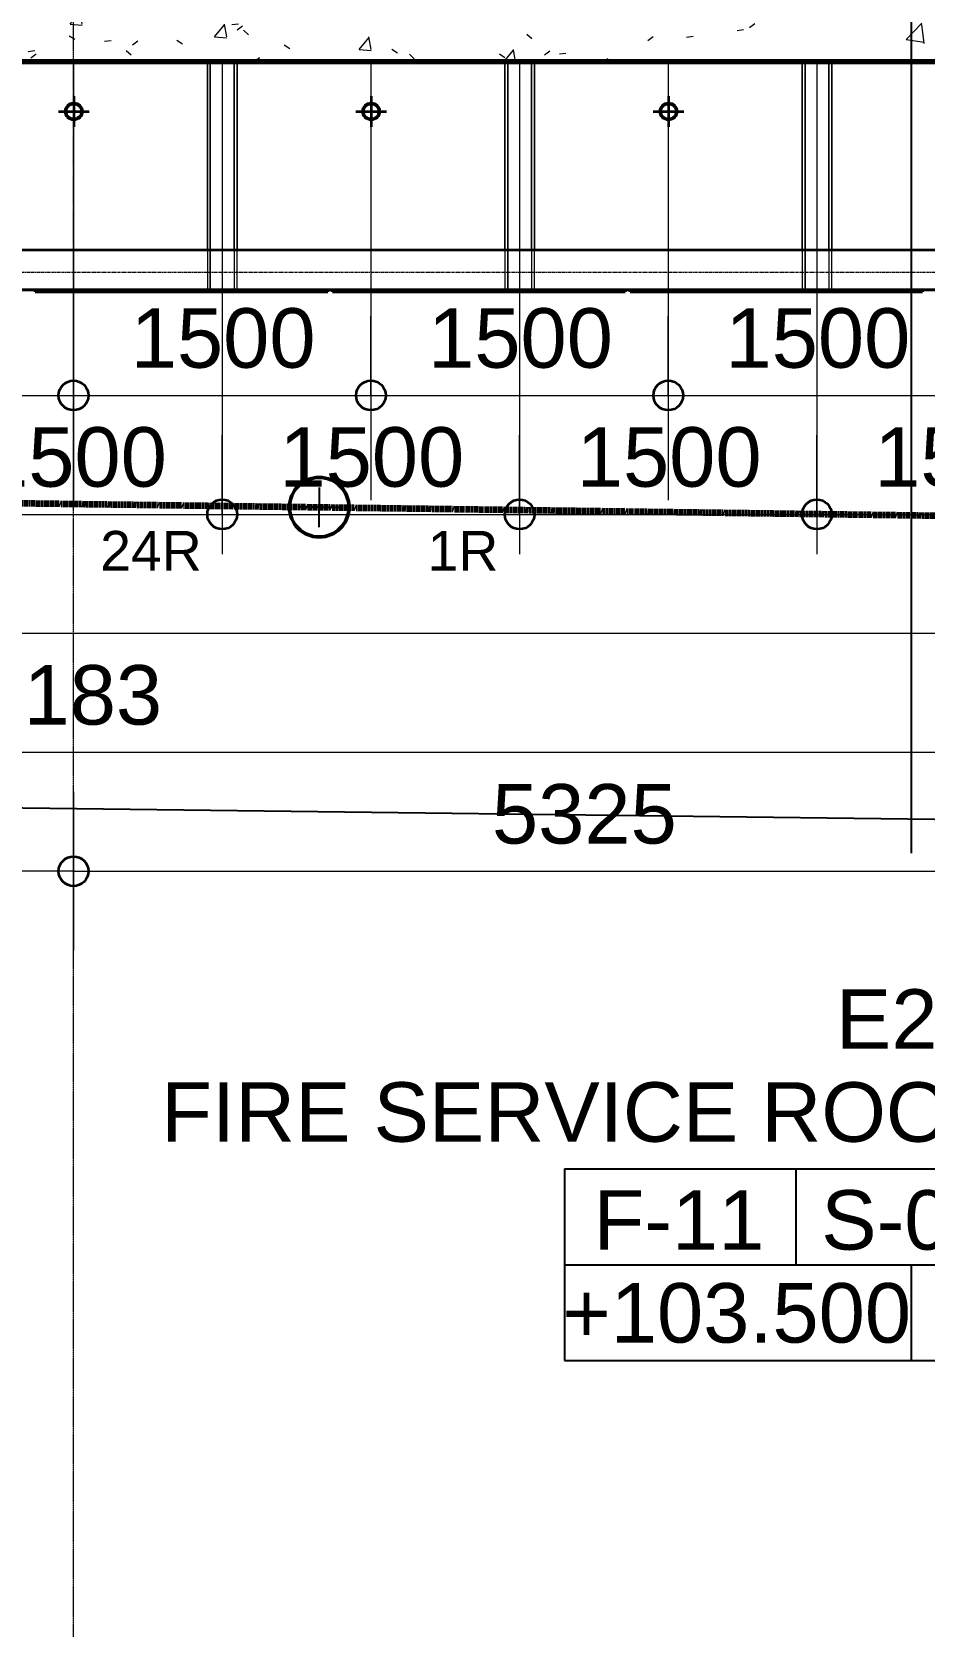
# Model space of a CAD drawing. Header units: millimetres. Extents: x -712454 to -640739, y -26917 to 7174.
# Drawn here: x -687891 to -683388, y -26917 to -18823 of the extents above; entities that cross this region are included whole.
import ezdxf

# ---------------------------------------------------------------- set-up
doc = ezdxf.new("R2010")
doc.units = ezdxf.units.MM
for name, pattern in [('DPA_Grid _ Level 100', [10, 5.5, -1.6, 1.3, -1.6]), ('DPA_Hidden 100', [7.2, 4.7, -2.5]), ('DPA_Hidden 50', [3, 2, -1]), ('DPA_ROW', [32.5, 15, -2.5, 5, -2.5, 5, -2.5])]:
    doc.linetypes.add(name, pattern=pattern)
for name, color, linetype, lineweight in [('A-ANNO-DIMS', 1, 'Continuous', 9), ('A-ANNO-DIMS-100', 1, 'Continuous', 9), ('A-ANNO-NOTE', 3, 'Continuous', 25), ('A-DETL', 1, 'Continuous', 70), ('A-DETL-GENF', 2, 'Continuous', 25), ('A-FLOR-E', 2, 'Continuous', 35), ('A-GLAZ-CURT', 2, 'Continuous', 9), ('A-MASS', 2, 'Continuous', 35), ('A-ROOM-IDEN', 3, 'Continuous', 25), ('A-ROOM-LINE', 3, 'Continuous', 25), ('A-WALL', 5, 'Continuous', 35), ('A-WALL-PATT', 1, 'Continuous', 35), ('C-PROP-LINE', 10, 'DPA_ROW', 100), ('E-LITE-EQPM', 2, 'Continuous', 35), ('G-ANNO-TEXT', 3, 'Continuous', 9), ('S-GRID', 251, 'Continuous', 9), ('WALL-E', 2, 'Continuous', 35)]:
    doc.layers.add(name, color=color, linetype=linetype, lineweight=lineweight)
doc.styles.add('Arial_2', font='arial.ttf', dxfattribs={"height": 300})
doc.styles.add('Arial_3', font='arial.ttf', dxfattribs={"height": 200})
doc.dimstyles.new('DPA-DIM-3_0_C-C', dxfattribs={"dimscale": 304.8, "dimtxt": 306.07782, "dimasz": 0.492126, "dimexe": 0.656168, "dimexo": 0.0625, "dimgap": 0.164042, "dimtad": 1, "dimdec": 0, "dimzin": 0, "dimdsep": 46, "dimtxsty": 'Arial_2', "dimblk1": 'DOTBLANK', "dimblk2": 'DOTBLANK', "dimsah": 1, "dimcen": 0.09, "dimdle": 0.656168, "dimadec": 8, "dimazin": 0, "dimtfac": 1, "dimtdec": 4, "dimtix": 1, "dimtmove": 0, "dimatfit": 3, "dimfxl": 1.312336, "dimfxlon": 1, "dimtvp": 1, "dimtolj": 1, "dimtzin": 0, "dimarcsym": 2})
doc.dimstyles.new('DPA-DIM-3_0_C-T', dxfattribs={"dimscale": 304.8, "dimtxt": 306.07782, "dimasz": 0.492126, "dimexe": 0.656168, "dimexo": 0.0625, "dimgap": 0.164042, "dimtad": 0, "dimjust": 2, "dimdec": 0, "dimzin": 0, "dimdsep": 46, "dimtxsty": 'Arial_2', "dimblk1": 'DOTBLANK', "dimblk2": 'OBLIQUE', "dimsah": 1, "dimcen": 0.09, "dimdle": 0.656168, "dimadec": 8, "dimazin": 0, "dimtfac": 1, "dimtdec": 4, "dimtix": 1, "dimtmove": 2, "dimatfit": 3, "dimfxl": 1.312336, "dimfxlon": 1, "dimtvp": 1, "dimtolj": 1, "dimtzin": 0, "dimarcsym": 2})
doc.dimstyles.new('DPA-DIM-3_0_T-T', dxfattribs={"dimscale": 304.8, "dimtxt": 306.07782, "dimasz": 0.656168, "dimexe": 0.656168, "dimexo": 0.0625, "dimgap": 0.164042, "dimtad": 1, "dimdec": 0, "dimzin": 0, "dimdsep": 46, "dimtxsty": 'Arial_2', "dimblk1": 'OBLIQUE', "dimblk2": 'OBLIQUE', "dimsah": 1, "dimcen": 0.09, "dimdle": 0.656168, "dimadec": 8, "dimazin": 0, "dimtfac": 1, "dimtdec": 4, "dimtix": 1, "dimtmove": 0, "dimatfit": 3, "dimfxl": 1.312336, "dimfxlon": 1, "dimtvp": 1, "dimtolj": 1, "dimtzin": 0, "dimarcsym": 2})

# ---------------------------------------------------------------- blocks, each defined once
blk = doc.blocks.new('System Panel - DPA-AR_Metal Ceiling Rectangular Panel-16084102-4213-01 ENLARGED ENTRANCE 3 GROUND LEVEL - REFLECTED CEILING PLAN')
at = {"layer": 'A-GLAZ-CURT'}
for p, q in [((-682557.4, -17832.9), (-682982.4, -17832.9)), ((-682982.4, -17832.9), (-682982.4, -18773)), ((-682982.4, -18773), (-682982.4, -17832.9)), ((-682982.4, -17832.9), (-682557.4, -17832.9)), ((-682982.4, -18973), (-683857.4, -18973)), ((-683857.4, -18973), (-683857.4, -19923)), ((-683857.4, -20123), (-683857.4, -18973)), ((-683857.4, -18973), (-682982.4, -18973)), ((-682507.4, -19923), (-682507.4, -18973)), ((-682507.4, -18973), (-682507.4, -20123)), ((-683857.4, -20123), (-682507.4, -20123)), ((-682507.4, -20123), (-683857.4, -20123))]:
    blk.add_line(p, q, dxfattribs=at)
blk = doc.blocks.new('DPA_CP_Metal Ceiling Panel - Vertical Panel Entrance-16084011-4213-01 ENLARGED ENTRANCE 3 GROUND LEVEL - REFLECTED CEILING PLAN')
at = {"layer": 'A-GLAZ-CURT'}
for p, q in [((-683992.4, -18973), (-683872.4, -18973)), ((-683992.4, -18973), (-683992.4, -20123)), ((-683992.4, -18973), (-683992.4, -19923)), ((-683872.4, -18973), (-683992.4, -18973)), ((-683992.4, -18973), (-683872.4, -18973)), ((-683992.4, -20123), (-683992.4, -18973)), ((-683872.4, -18973), (-683872.4, -20123)), ((-683872.4, -19923), (-683872.4, -18973)), ((-683872.4, -18973), (-683872.4, -20123)), ((-683992.4, -20123), (-683872.4, -20123)), ((-683992.4, -20123), (-683872.4, -20123)), ((-683872.4, -20123), (-683992.4, -20123))]:
    blk.add_line(p, q, dxfattribs=at)
blk = doc.blocks.new('D1 - D1-12676964-4213-01 ENLARGED ENTRANCE 3 GROUND LEVEL - REFLECTED CEILING PLAN')
at = {"layer": 'A-DETL-GENF'}
for radius in [45, 40]:
    blk.add_circle((0, 0), radius, dxfattribs=at)
at = {"layer": 'E-LITE-EQPM'}
for p, q in [((-77.5, 0), (77.5, 0)), ((0, 77.5), (0, -77.5))]:
    blk.add_line(p, q, dxfattribs=at)
blk.add_circle((0, 0), 38, dxfattribs=at)
blk = doc.blocks.new('System Panel - DPA-AR_Metal Ceiling Rectangular Panel-16084010-4213-01 ENLARGED ENTRANCE 3 GROUND LEVEL - REFLECTED CEILING PLAN')
at = {"layer": 'A-GLAZ-CURT'}
for p, q in [((-691507.4, -18973), (-692857.4, -18973)), ((-692857.4, -18973), (-692857.4, -19923)), ((-692857.4, -20123), (-692857.4, -18973)), ((-692857.4, -18973), (-691507.4, -18973)), ((-691507.4, -19923), (-691507.4, -18973)), ((-691507.4, -18973), (-691507.4, -20123)), ((-692857.4, -20123), (-691507.4, -20123)), ((-691507.4, -20123), (-692857.4, -20123))]:
    blk.add_line(p, q, dxfattribs=at)
blk = doc.blocks.new('Family - ___-5116072-4213-01 ENLARGED ENTRANCE 3 GROUND LEVEL - REFLECTED CEILING PLAN')
at = {"layer": 'C-PROP-LINE'}
for p, q in [((-700930.8, -21023.2), (-686443.5, -21219.1)), ((-686443.5, -21219.1), (-674523.8, -21380.7))]:
    blk.add_line(p, q, dxfattribs=at)
blk = doc.blocks.new('DPA_GM_ROW_Node - Small-3986038-4213-01 ENLARGED ENTRANCE 3 GROUND LEVEL - REFLECTED CEILING PLAN')
at = {"layer": 'A-ANNO-NOTE'}
for p, q in [((0, 1), (0, 0)), ((0, 0), (-1, 0)), ((0, 0), (1, 0)), ((0, -1), (0, 0))]:
    blk.add_line(p, q, dxfattribs=at)
at = {"layer": 'A-ANNO-NOTE', "lineweight": 50}
blk.add_circle((0, 0), 1.5, dxfattribs=at)
blk = doc.blocks.new('DIMBLOCK21-4213-01 ENLARGED ENTRANCE 3 GROUND LEVEL - REFLECTED CEILING PLAN')
at = {"layer": 'A-ANNO-DIMS-100'}
for p, q in [((-693415.4, -22055.3), (-693415.4, -22655.3)), ((-693415.4, -22455.3), (-693415.4, -22055.3)), ((-682232.4, -22055.3), (-682232.4, -22655.3)), ((-682232.4, -22455.3), (-682232.4, -22055.3)), ((-693415.4, -22455.3), (-682232.4, -22455.3))]:
    blk.add_line(p, q, dxfattribs=at)
at = {"layer": 'A-ANNO-DIMS-100', "lineweight": 35}
for p, q in [((-693415.4, -22455.3), (-693315.4, -22355.3)), ((-682232.4, -22455.3), (-682132.4, -22355.3)), ((-693415.4, -22455.3), (-693515.4, -22555.3)), ((-682232.4, -22455.3), (-682332.4, -22555.3))]:
    blk.add_line(p, q, dxfattribs=at)
at = {"layer": 'A-ANNO-DIMS-100', "color": 0, "insert": (-688400.7, -22015.8), "char_height": 300, "width": 1384.414, "attachment_point": 1, "line_spacing_factor": 0.941778, "style": 'Arial_2'}
blk.add_mtext('11183', dxfattribs=at)
blk = doc.blocks.new('_Oblique')
at = {"color": 0, "linetype": 'ByBlock', "lineweight": -2}
blk.add_line((-0.5, -0.5), (0.5, 0.5), dxfattribs=at)
blk = doc.blocks.new('DIMBLOCK27-4213-01 ENLARGED ENTRANCE 3 GROUND LEVEL - REFLECTED CEILING PLAN')
at = {"layer": 'A-ANNO-DIMS-100'}
for p, q in [((-687682.4, -22655.3), (-687682.4, -23255.3)), ((-687682.4, -23055.3), (-687682.4, -22655.3)), ((-687682.4, -23055.3), (-687682.4, -22655.3)), ((-687682.4, -23055.3), (-687882.4, -23055.3)), ((-687682.4, -23055.3), (-687682.4, -23255.3))]:
    blk.add_line(p, q, dxfattribs=at)
at = {"layer": 'A-ANNO-DIMS-100', "lineweight": 35}
blk.add_circle((-687682.4, -23055.3), 75, dxfattribs=at)
blk = doc.blocks.new('_DotBlank')
at = {"color": 0, "linetype": 'ByBlock', "lineweight": -2}
blk.add_line((-0.5, 0), (-1, 0), dxfattribs=at)
blk.add_circle((0, 0), 0.5, dxfattribs=at)
blk = doc.blocks.new('_None')
blk = doc.blocks.new('DIMBLOCK28-4213-01 ENLARGED ENTRANCE 3 GROUND LEVEL - REFLECTED CEILING PLAN')
at = {"layer": 'A-ANNO-DIMS-100'}
for p, q in [((-687682.4, -22655.3), (-687682.4, -23255.3)), ((-687682.4, -23055.3), (-687682.4, -22655.3)), ((-682357.4, -22655.3), (-682357.4, -23255.3)), ((-682357.4, -23055.3), (-682357.4, -22655.3)), ((-687682.4, -23055.3), (-682157.4, -23055.3))]:
    blk.add_line(p, q, dxfattribs=at)
at = {"layer": 'A-ANNO-DIMS-100', "lineweight": 35}
for q in [(-682257.4, -22955.3), (-682457.4, -23155.3)]:
    blk.add_line((-682357.4, -23055.3), q, dxfattribs=at)
at = {"layer": 'A-ANNO-DIMS-100', "color": 0, "insert": (-685571.9, -22615.8), "char_height": 300, "width": 1107.531, "attachment_point": 1, "line_spacing_factor": 0.941778, "style": 'Arial_2'}
blk.add_mtext('5325', dxfattribs=at)
blk = doc.blocks.new('DPA_Room Tag Box - Standard-4486259-4213-01 ENLARGED ENTRANCE 3 GROUND LEVEL - REFLECTED CEILING PLAN')
at = {"layer": 'A-ROOM-LINE'}
for p, q in [((-17.5, -2.936), (-17.5, -12.604)), ((-17.5, -2.936), (17.5, -2.936)), ((-5.833, -2.936), (-5.833, -7.77)), ((5.833, -2.936), (5.833, -7.77)), ((17.5, -2.936), (17.5, -12.604)), ((-17.5, -7.77), (17.5, -7.77)), ((0, -7.77), (0, -12.604)), ((-17.5, -12.604), (17.5, -12.604))]:
    blk.add_line(p, q, dxfattribs=at)
blk = doc.blocks.new('DIMBLOCK61-4213-01 ENLARGED ENTRANCE 3 GROUND LEVEL - REFLECTED CEILING PLAN')
at = {"layer": 'A-ANNO-DIMS-100'}
for p, q in [((-689182.4, -20255.3), (-689182.4, -20855.3)), ((-689182.4, -20655.3), (-689182.4, -20255.3)), ((-687682.4, -20255.3), (-687682.4, -20855.3)), ((-687682.4, -20655.3), (-687682.4, -20255.3)), ((-689182.4, -20655.3), (-687682.4, -20655.3))]:
    blk.add_line(p, q, dxfattribs=at)
at = {"layer": 'A-ANNO-DIMS-100', "lineweight": 35}
for centre in [(-689182.4, -20655.3), (-687682.4, -20655.3)]:
    blk.add_circle(centre, 75, dxfattribs=at)
at = {"layer": 'A-ANNO-DIMS-100', "color": 0, "insert": (-688893.8, -20215.8), "char_height": 300, "width": 1107.531, "attachment_point": 1, "line_spacing_factor": 0.941778, "style": 'Arial_2'}
blk.add_mtext('1500', dxfattribs=at)
blk = doc.blocks.new('DIMBLOCK62-4213-01 ENLARGED ENTRANCE 3 GROUND LEVEL - REFLECTED CEILING PLAN')
at = {"layer": 'A-ANNO-DIMS-100'}
for p, q in [((-687682.4, -20255.3), (-687682.4, -20855.3)), ((-687682.4, -20655.3), (-687682.4, -20255.3)), ((-686182.4, -20255.3), (-686182.4, -20855.3)), ((-686182.4, -20655.3), (-686182.4, -20255.3)), ((-687682.4, -20655.3), (-686182.4, -20655.3))]:
    blk.add_line(p, q, dxfattribs=at)
at = {"layer": 'A-ANNO-DIMS-100', "lineweight": 35}
for centre in [(-687682.4, -20655.3), (-686182.4, -20655.3)]:
    blk.add_circle(centre, 75, dxfattribs=at)
at = {"layer": 'A-ANNO-DIMS-100', "color": 0, "insert": (-687393.8, -20215.8), "char_height": 300, "width": 1107.531, "attachment_point": 1, "line_spacing_factor": 0.941778, "style": 'Arial_2'}
blk.add_mtext('1500', dxfattribs=at)
blk = doc.blocks.new('DIMBLOCK63-4213-01 ENLARGED ENTRANCE 3 GROUND LEVEL - REFLECTED CEILING PLAN')
at = {"layer": 'A-ANNO-DIMS-100'}
for p, q in [((-686182.4, -20255.3), (-686182.4, -20855.3)), ((-686182.4, -20655.3), (-686182.4, -20255.3)), ((-684682.4, -20255.3), (-684682.4, -20855.3)), ((-684682.4, -20655.3), (-684682.4, -20255.3)), ((-686182.4, -20655.3), (-684682.4, -20655.3))]:
    blk.add_line(p, q, dxfattribs=at)
at = {"layer": 'A-ANNO-DIMS-100', "lineweight": 35}
for centre in [(-686182.4, -20655.3), (-684682.4, -20655.3)]:
    blk.add_circle(centre, 75, dxfattribs=at)
at = {"layer": 'A-ANNO-DIMS-100', "color": 0, "insert": (-685893.8, -20215.8), "char_height": 300, "width": 1107.531, "attachment_point": 1, "line_spacing_factor": 0.941778, "style": 'Arial_2'}
blk.add_mtext('1500', dxfattribs=at)
blk = doc.blocks.new('DIMBLOCK64-4213-01 ENLARGED ENTRANCE 3 GROUND LEVEL - REFLECTED CEILING PLAN')
at = {"layer": 'A-ANNO-DIMS-100'}
for p, q in [((-684682.4, -20255.3), (-684682.4, -20855.3)), ((-684682.4, -20655.3), (-684682.4, -20255.3)), ((-683182.4, -20255.3), (-683182.4, -20855.3)), ((-683182.4, -20655.3), (-683182.4, -20255.3)), ((-684682.4, -20655.3), (-683182.4, -20655.3))]:
    blk.add_line(p, q, dxfattribs=at)
at = {"layer": 'A-ANNO-DIMS-100', "lineweight": 35}
for centre in [(-684682.4, -20655.3), (-683182.4, -20655.3)]:
    blk.add_circle(centre, 75, dxfattribs=at)
at = {"layer": 'A-ANNO-DIMS-100', "color": 0, "insert": (-684393.8, -20215.8), "char_height": 300, "width": 1107.531, "attachment_point": 1, "line_spacing_factor": 0.941778, "style": 'Arial_2'}
blk.add_mtext('1500', dxfattribs=at)
blk = doc.blocks.new('DIMBLOCK91-4213-01 ENLARGED ENTRANCE 3 GROUND LEVEL - REFLECTED CEILING PLAN')
at = {"layer": 'A-ANNO-DIMS-100'}
for p, q in [((-687682.4, -23455.3), (-687682.4, -22855.3)), ((-687682.4, -23055.3), (-687682.4, -22855.3)), ((-687682.4, -23055.3), (-687482.4, -23055.3)), ((-687682.4, -23055.3), (-687682.4, -23455.3)), ((-687682.4, -23055.3), (-687682.4, -23455.3))]:
    blk.add_line(p, q, dxfattribs=at)
at = {"layer": 'A-ANNO-DIMS-100', "lineweight": 35}
blk.add_circle((-687682.4, -23055.3), 75, dxfattribs=at)
blk = doc.blocks.new('DIMBLOCK92-4213-01 ENLARGED ENTRANCE 3 GROUND LEVEL - REFLECTED CEILING PLAN')
at = {"layer": 'A-ANNO-DIMS-100'}
for p, q in [((-696495.7, -22655.3), (-696495.7, -23255.3)), ((-696495.7, -23055.3), (-696495.7, -22655.3)), ((-687682.4, -23455.3), (-687682.4, -22855.3)), ((-687682.4, -23055.3), (-696695.7, -23055.3)), ((-687682.4, -23055.3), (-687682.4, -23455.3))]:
    blk.add_line(p, q, dxfattribs=at)
at = {"layer": 'A-ANNO-DIMS-100', "lineweight": 35}
for q in [(-696395.7, -22955.3), (-696595.7, -23155.3)]:
    blk.add_line((-696495.7, -23055.3), q, dxfattribs=at)
at = {"layer": 'A-ANNO-DIMS-100', "color": 0, "insert": (-692746.8, -22615.8), "char_height": 300, "width": 1107.531, "attachment_point": 1, "line_spacing_factor": 0.941778, "style": 'Arial_2'}
blk.add_mtext('8813', dxfattribs=at)
blk = doc.blocks.new('DIMBLOCK147-4213-01 ENLARGED ENTRANCE 3 GROUND LEVEL - REFLECTED CEILING PLAN')
at = {"layer": 'A-ANNO-DIMS-100'}
for p, q in [((-693415.4, -21455.3), (-693415.4, -22055.3)), ((-693415.4, -21855.3), (-693415.4, -21455.3)), ((-659862.4, -21455.3), (-659862.4, -22055.3)), ((-659862.4, -21855.3), (-659862.4, -21455.3)), ((-693615.4, -21855.3), (-659662.4, -21855.3))]:
    blk.add_line(p, q, dxfattribs=at)
at = {"layer": 'A-ANNO-DIMS-100', "lineweight": 35}
for p, q in [((-693415.4, -21855.3), (-693315.4, -21755.3)), ((-659862.4, -21855.3), (-659762.4, -21755.3)), ((-693415.4, -21855.3), (-693515.4, -21955.3)), ((-659862.4, -21855.3), (-659962.4, -21955.3))]:
    blk.add_line(p, q, dxfattribs=at)
at = {"layer": 'A-ANNO-DIMS-100', "color": 0, "insert": (-677215.7, -21415.8), "char_height": 300, "width": 1384.414, "attachment_point": 1, "line_spacing_factor": 0.941778, "style": 'Arial_2'}
blk.add_mtext('33553', dxfattribs=at)
blk = doc.blocks.new('DIMBLOCK171-4213-01 ENLARGED ENTRANCE 3 GROUND LEVEL - REFLECTED CEILING PLAN')
at = {"layer": 'A-ANNO-DIMS-100'}
for p, q in [((-688432.4, -20855.3), (-688432.4, -21455.3)), ((-688432.4, -21255.3), (-688432.4, -20855.3)), ((-686932.4, -20855.3), (-686932.4, -21455.3)), ((-686932.4, -21255.3), (-686932.4, -20855.3)), ((-688432.4, -21255.3), (-686932.4, -21255.3))]:
    blk.add_line(p, q, dxfattribs=at)
at = {"layer": 'A-ANNO-DIMS-100', "lineweight": 35}
for centre in [(-688432.4, -21255.3), (-686932.4, -21255.3)]:
    blk.add_circle(centre, 75, dxfattribs=at)
at = {"layer": 'A-ANNO-DIMS-100', "color": 0, "insert": (-688143.8, -20815.8), "char_height": 300, "width": 1107.531, "attachment_point": 1, "line_spacing_factor": 0.941778, "style": 'Arial_2'}
blk.add_mtext('1500', dxfattribs=at)
blk = doc.blocks.new('DIMBLOCK172-4213-01 ENLARGED ENTRANCE 3 GROUND LEVEL - REFLECTED CEILING PLAN')
at = {"layer": 'A-ANNO-DIMS-100'}
for p, q in [((-686932.4, -20855.3), (-686932.4, -21455.3)), ((-686932.4, -21255.3), (-686932.4, -20855.3)), ((-685432.4, -20855.3), (-685432.4, -21455.3)), ((-685432.4, -21255.3), (-685432.4, -20855.3)), ((-686932.4, -21255.3), (-685432.4, -21255.3))]:
    blk.add_line(p, q, dxfattribs=at)
at = {"layer": 'A-ANNO-DIMS-100', "lineweight": 35}
for centre in [(-686932.4, -21255.3), (-685432.4, -21255.3)]:
    blk.add_circle(centre, 75, dxfattribs=at)
at = {"layer": 'A-ANNO-DIMS-100', "color": 0, "insert": (-686643.8, -20815.8), "char_height": 300, "width": 1107.531, "attachment_point": 1, "line_spacing_factor": 0.941778, "style": 'Arial_2'}
blk.add_mtext('1500', dxfattribs=at)
blk = doc.blocks.new('DIMBLOCK173-4213-01 ENLARGED ENTRANCE 3 GROUND LEVEL - REFLECTED CEILING PLAN')
at = {"layer": 'A-ANNO-DIMS-100'}
for p, q in [((-685432.4, -20855.3), (-685432.4, -21455.3)), ((-685432.4, -21255.3), (-685432.4, -20855.3)), ((-683932.4, -20855.3), (-683932.4, -21455.3)), ((-683932.4, -21255.3), (-683932.4, -20855.3)), ((-685432.4, -21255.3), (-683932.4, -21255.3))]:
    blk.add_line(p, q, dxfattribs=at)
at = {"layer": 'A-ANNO-DIMS-100', "lineweight": 35}
for centre in [(-685432.4, -21255.3), (-683932.4, -21255.3)]:
    blk.add_circle(centre, 75, dxfattribs=at)
at = {"layer": 'A-ANNO-DIMS-100', "color": 0, "insert": (-685143.8, -20815.8), "char_height": 300, "width": 1107.531, "attachment_point": 1, "line_spacing_factor": 0.941778, "style": 'Arial_2'}
blk.add_mtext('1500', dxfattribs=at)
blk = doc.blocks.new('DIMBLOCK174-4213-01 ENLARGED ENTRANCE 3 GROUND LEVEL - REFLECTED CEILING PLAN')
at = {"layer": 'A-ANNO-DIMS-100'}
for p, q in [((-683932.4, -20855.3), (-683932.4, -21455.3)), ((-683932.4, -21255.3), (-683932.4, -20855.3)), ((-682432.1, -20855.3), (-682432.1, -21455.3)), ((-682432.1, -21255.3), (-682432.1, -20855.3)), ((-683932.4, -21255.3), (-682432.1, -21255.3))]:
    blk.add_line(p, q, dxfattribs=at)
at = {"layer": 'A-ANNO-DIMS-100', "lineweight": 35}
for centre in [(-683932.4, -21255.3), (-682432.1, -21255.3)]:
    blk.add_circle(centre, 75, dxfattribs=at)
at = {"layer": 'A-ANNO-DIMS-100', "color": 0, "insert": (-683643.7, -20815.8), "char_height": 300, "width": 1107.531, "attachment_point": 1, "line_spacing_factor": 0.941778, "style": 'Arial_2'}
blk.add_mtext('1500', dxfattribs=at)

msp = doc.modelspace()

# ---------------------------------------------------------------- hatches: boundary and pattern name
at = {"layer": 'A-WALL-PATT', "lineweight": 9}
h = msp.add_hatch(dxfattribs=at)
h.set_pattern_fill('FP_1', color=256, style=0, pattern_type=2)
h.set_pattern_definition([(50, (0, 0), (728.7365, -63.7558), [76.2, -838.2]), (355, (0, 0), (-140.9716, 764.2276), [60.96, -670.56]), (100.451, (60.7, -5.3), (587.77, 700.46675), [64.76, -712.36]), (46.184, (0, 203.2), (1084.3162, -168.171), [114.3, -1257.3]), (96.636, (90.4, 189.2), (949.6099, 989.7098), [97.14, -1068.54]), (351.184, (0, 203.2), (949.6206, 989.7012), [91.44, -1005.84]), (21, (101.6, 152.4), (606.45787, -409.06057), [76.2, -838.2]), (326, (101.6, 152.4), (247.20834, 736.7529), [60.96, -670.56]), (71.451, (152.14, 118.3), (853.66825, 327.6855), [64.76, -712.36]), (37.5, (0, 0), (12.35469, 338.22012), [33.528, -628.904, 33.528, -647.192, -673.1]), (37.5, (0, 0), (12.35469, 338.22012), [-1343.152, 33.528, -639.572]), (7.5, (0, 0), (267.27887, 400.72213), [33.528, -354.584, 33.528, -613.664, -256.54]), (7.5, (0, 0), (267.27887, 400.72213), [-1035.304, 33.528, -223.012]), (327.5, (-226.57, 0), (542.36333, -22.91534), [33.528, -220.472, 33.528, -758.952, -1051.56]), (327.5, (-226.57, 0), (542.36333, -22.91534), [-1046.48, 33.528, -1018.032]), (317.5, (-328.17, 0), (592.51696, 101.7071), [33.528, -296.672, 33.528, -492.76, -746.76]), (317.5, (-328.17, 0), (592.51696, 101.7071), [-856.488, 33.528, -713.232])])
h.paths.add_polyline_path([(-682357.4, -18973), (-682357.4, -18773), (-693205.4, -18773), (-693205.4, -18973), (-683769.2, -18973)])

# ---------------------------------------------------------------- linework, layer by layer
at = {"layer": 'A-DETL', "color": 8, "linetype": 'DPA_Hidden 50', "lineweight": 9}
for p, q in [((-687682.4, -18973), (-687682.4, -21183)), ((-686932.4, -18973), (-686932.4, -21183)), ((-686182.4, -18973), (-686182.4, -21183)), ((-685432.4, -18973), (-685432.4, -21183)), ((-684682.4, -18973), (-684682.4, -21183)), ((-683932.4, -18973), (-683932.4, -21183))]:
    msp.add_line(p, q, dxfattribs=at)
at = {"layer": 'A-DETL', "linetype": 'DPA_Hidden 100', "lineweight": 9}
msp.add_line((-699137.4, -20033), (-652322.4, -20033), dxfattribs=at)
at = {"layer": 'A-FLOR-E'}
for p, q in [((-693305.4, -18973), (-684937.4, -18973)), ((-684937.4, -18973), (-693305.4, -18973)), ((-660060.9, -20123), (-693305.4, -20123)), ((-693305.4, -20123), (-660060.9, -20123))]:
    msp.add_line(p, q, dxfattribs=at)
at = {"layer": 'A-MASS', "lineweight": 25}
msp.add_line((-695788.6, -22638), (-657176, -23117.8), dxfattribs=at)
at = {"layer": 'A-ROOM-IDEN'}
msp.add_line((-683456.5, -15708.9), (-683456.5, -22963.4), dxfattribs=at)
at = {"layer": 'A-WALL', "color": 7, "lineweight": 70}
msp.add_line((-682357.4, -18973), (-693205.4, -18973), dxfattribs=at)
at = {"layer": 'S-GRID', "linetype": 'DPA_Grid _ Level 100'}
msp.add_line((-687682.4, -26917.1), (-687682.4, 4761.8), dxfattribs=at)
at = {"layer": 'WALL-E'}
for p, q in [((-693205.4, -18973), (-684937.4, -18973)), ((-684937.4, -18973), (-693205.4, -18973)), ((-660135.9, -19923), (-693205.4, -19923)), ((-693405.4, -20123), (-660135.9, -20123)), ((-660135.9, -20123), (-693405.4, -20123)), ((-687875.4, -20123), (-686400.4, -20123)), ((-686400.4, -20123), (-687875.4, -20123)), ((-687875.4, -20133), (-687875.4, -20123)), ((-687875.4, -20123), (-687875.4, -20133)), ((-687875.4, -20133), (-686400.4, -20133)), ((-686400.4, -20133), (-687875.4, -20133)), ((-686400.4, -20123), (-686400.4, -20133)), ((-686400.4, -20133), (-686400.4, -20123)), ((-686375.4, -20123), (-684900.4, -20123)), ((-684900.4, -20123), (-686375.4, -20123)), ((-686375.4, -20133), (-686375.4, -20123)), ((-686375.4, -20123), (-686375.4, -20133)), ((-686375.4, -20133), (-684900.4, -20133)), ((-684900.4, -20133), (-686375.4, -20133)), ((-684900.4, -20123), (-684900.4, -20133)), ((-684900.4, -20133), (-684900.4, -20123)), ((-684875.4, -20123), (-683400.4, -20123)), ((-683400.4, -20123), (-684875.4, -20123)), ((-684875.4, -20133), (-684875.4, -20123)), ((-684875.4, -20123), (-684875.4, -20133)), ((-684875.4, -20133), (-683400.4, -20133)), ((-683400.4, -20133), (-684875.4, -20133)), ((-683400.4, -20123), (-683400.4, -20133)), ((-683400.4, -20133), (-683400.4, -20123))]:
    msp.add_line(p, q, dxfattribs=at)

# ---------------------------------------------------------------- block references
at = {"layer": 'A-ANNO-NOTE', "xscale": 100, "yscale": 100, "zscale": 100}
msp.add_blockref('DPA_GM_ROW_Node - Small-3986038-4213-01 ENLARGED ENTRANCE 3 GROUND LEVEL - REFLECTED CEILING PLAN', (-686443, -21219.4), dxfattribs=at)
at = {"layer": 'A-GLAZ-CURT'}
for name, p in [('System Panel - DPA-AR_Metal Ceiling Rectangular Panel-16084102-4213-01 ENLARGED ENTRANCE 3 GROUND LEVEL - REFLECTED CEILING PLAN', (0, 0)), ('System Panel - DPA-AR_Metal Ceiling Rectangular Panel-16084010-4213-01 ENLARGED ENTRANCE 3 GROUND LEVEL - REFLECTED CEILING PLAN', (4500, 0)), ('DPA_CP_Metal Ceiling Panel - Vertical Panel Entrance-16084011-4213-01 ENLARGED ENTRANCE 3 GROUND LEVEL - REFLECTED CEILING PLAN', (-3000, 0)), ('System Panel - DPA-AR_Metal Ceiling Rectangular Panel-16084010-4213-01 ENLARGED ENTRANCE 3 GROUND LEVEL - REFLECTED CEILING PLAN', (6000, 0)), ('DPA_CP_Metal Ceiling Panel - Vertical Panel Entrance-16084011-4213-01 ENLARGED ENTRANCE 3 GROUND LEVEL - REFLECTED CEILING PLAN', (-1500, 0)), ('System Panel - DPA-AR_Metal Ceiling Rectangular Panel-16084010-4213-01 ENLARGED ENTRANCE 3 GROUND LEVEL - REFLECTED CEILING PLAN', (7500, 0)), ('DPA_CP_Metal Ceiling Panel - Vertical Panel Entrance-16084011-4213-01 ENLARGED ENTRANCE 3 GROUND LEVEL - REFLECTED CEILING PLAN', (0, 0))]:
    msp.add_blockref(name, p, dxfattribs=at)
at = {"layer": 'A-ROOM-IDEN', "xscale": 99.99999999999993, "yscale": 99.99999999999993, "zscale": 99.99999999999993}
msp.add_blockref('DPA_Room Tag Box - Standard-4486259-4213-01 ENLARGED ENTRANCE 3 GROUND LEVEL - REFLECTED CEILING PLAN', (-683456.5, -24263.4), dxfattribs=at)
at = {"layer": 'C-PROP-LINE'}
msp.add_blockref('Family - ___-5116072-4213-01 ENLARGED ENTRANCE 3 GROUND LEVEL - REFLECTED CEILING PLAN', (0, 0), dxfattribs=at)
at = {"layer": 'E-LITE-EQPM'}
for p in [(-687681.1, -19223), (-686181.1, -19223), (-684681.1, -19223)]:
    msp.add_blockref('D1 - D1-12676964-4213-01 ENLARGED ENTRANCE 3 GROUND LEVEL - REFLECTED CEILING PLAN', p, dxfattribs=at)

# ---------------------------------------------------------------- texts
at = {"layer": 'A-ROOM-IDEN', "lineweight": 9, "char_height": 300, "attachment_point": 1, "style": 'Arial_2'}
for s, insert, width in [('E25', (-683836.6, -23650.8), 921.941), ('FIRE SERVICE ROOM (FRS INC. FVR)', (-687240, -24119.7), 9163.288), ('F-11', (-685059.1, -24664), 1058.227), ('S-04', (-683910.9, -24664), 1090.295), ('+103.500', (-685217.2, -25132.7), 2172.573)]:
    msp.add_mtext(s, dxfattribs=dict(at, insert=insert, width=width))
at = {"layer": 'G-ANNO-TEXT', "color": 7, "char_height": 200, "attachment_point": 1, "style": 'Arial_3'}
for s, insert, width in [('24R', (-687548.1, -21338.9), 633.333), ('1R', (-685896.7, -21338.9), 440.928)]:
    msp.add_mtext(s, dxfattribs=dict(at, insert=insert, width=width))

# ---------------------------------------------------------------- dimensions: what is measured, and where the dimension line sits
at = {"layer": 'A-ANNO-DIMS'}
for base, p1, p2, dimstyle, override, picture, middle in [((-687682.4, -20655.3), (-689182.4, -20255.3), (-687682.4, -20255.3), 'DPA-DIM-3_0_C-C', {"dimpost": '<>', "dimfxl": 1500}, 'DIMBLOCK61-4213-01 ENLARGED ENTRANCE 3 GROUND LEVEL - REFLECTED CEILING PLAN', (-688432.4, -20452.1)), ((-686182.4, -20655.3), (-687682.4, -20255.3), (-686182.4, -20255.3), 'DPA-DIM-3_0_C-C', {"dimpost": '<>', "dimfxl": 1500}, 'DIMBLOCK62-4213-01 ENLARGED ENTRANCE 3 GROUND LEVEL - REFLECTED CEILING PLAN', (-686932.4, -20452.1)), ((-684682.4, -20655.3), (-686182.4, -20255.3), (-684682.4, -20255.3), 'DPA-DIM-3_0_C-C', {"dimpost": '<>', "dimfxl": 1500}, 'DIMBLOCK63-4213-01 ENLARGED ENTRANCE 3 GROUND LEVEL - REFLECTED CEILING PLAN', (-685432.4, -20452.1)), ((-683182.4, -20655.3), (-684682.4, -20255.3), (-683182.4, -20255.3), 'DPA-DIM-3_0_C-C', {"dimpost": '<>', "dimfxl": 1500}, 'DIMBLOCK64-4213-01 ENLARGED ENTRANCE 3 GROUND LEVEL - REFLECTED CEILING PLAN', (-683932.4, -20452.1)), ((-686932.4, -21255.3), (-688432.4, -20855.3), (-686932.4, -20855.3), 'DPA-DIM-3_0_C-C', {"dimpost": '<>', "dimfxl": 1500}, 'DIMBLOCK171-4213-01 ENLARGED ENTRANCE 3 GROUND LEVEL - REFLECTED CEILING PLAN', (-687682.4, -21052.1)), ((-685432.4, -21255.3), (-686932.4, -20855.3), (-685432.4, -20855.3), 'DPA-DIM-3_0_C-C', {"dimpost": '<>', "dimfxl": 1500}, 'DIMBLOCK172-4213-01 ENLARGED ENTRANCE 3 GROUND LEVEL - REFLECTED CEILING PLAN', (-686182.4, -21052.1)), ((-683932.4, -21255.3), (-685432.4, -20855.3), (-683932.4, -20855.3), 'DPA-DIM-3_0_C-C', {"dimpost": '<>', "dimfxl": 1500}, 'DIMBLOCK173-4213-01 ENLARGED ENTRANCE 3 GROUND LEVEL - REFLECTED CEILING PLAN', (-684682.4, -21052.1)), ((-682432.1, -21255.3), (-683932.4, -20855.3), (-682432.1, -20855.3), 'DPA-DIM-3_0_C-C', {"dimpost": '<>', "dimfxl": 1500.268096}, 'DIMBLOCK174-4213-01 ENLARGED ENTRANCE 3 GROUND LEVEL - REFLECTED CEILING PLAN', (-683182.2, -21052.1)), ((-659862.4, -21855.3), (-693415.4, -21455.3), (-659862.4, -21455.3), 'DPA-DIM-3_0_T-T', {"dimpost": '<>', "dimfxl": 33553}, 'DIMBLOCK147-4213-01 ENLARGED ENTRANCE 3 GROUND LEVEL - REFLECTED CEILING PLAN', (-676638.9, -21652)), ((-682232.4, -22455.3), (-693415.4, -22055.3), (-682232.4, -22055.3), 'DPA-DIM-3_0_T-T', {"dimpost": '<>', "dimfxl": 11183}, 'DIMBLOCK21-4213-01 ENLARGED ENTRANCE 3 GROUND LEVEL - REFLECTED CEILING PLAN', (-687823.9, -22252))]:
    dim = msp.add_linear_dim(base=base, p1=p1, p2=p2, dimstyle=dimstyle, override=override, dxfattribs=at)
    dim.commit()
    dim.dimension.update_dxf_attribs({"geometry": picture, "text_midpoint": middle})
for base, p1, p2, override, picture, middle in [((-696495.7, -23055.3), (-687682.4, -23455.3), (-696495.7, -22655.3), {"dimpost": '<>', "dimfxl": 8849.543312}, 'DIMBLOCK92-4213-01 ENLARGED ENTRANCE 3 GROUND LEVEL - REFLECTED CEILING PLAN', (-692193, -22815.8)), ((-682357.4, -23055.3), (-687682.4, -22655.3), (-682357.4, -22655.3), {"dimpost": '<>', "dimfxl": 5325}, 'DIMBLOCK28-4213-01 ENLARGED ENTRANCE 3 GROUND LEVEL - REFLECTED CEILING PLAN', (-685018.1, -22815.8))]:
    dim = msp.add_linear_dim(base=base, p1=p1, p2=p2, dimstyle='DPA-DIM-3_0_C-T', override=override, dxfattribs=at)
    dim.commit()
    dim.dimension.update_dxf_attribs({"geometry": picture, "text_midpoint": middle, "dimtype": 160})
for p1, p2, picture in [((-687682.4, -22913.8), (-687682.4, -22913.8), 'DIMBLOCK27-4213-01 ENLARGED ENTRANCE 3 GROUND LEVEL - REFLECTED CEILING PLAN'), ((-687682.4, -23196.7), (-687682.4, -23196.7), 'DIMBLOCK91-4213-01 ENLARGED ENTRANCE 3 GROUND LEVEL - REFLECTED CEILING PLAN')]:
    dim = msp.add_linear_dim(base=(-687682.4, -23055.3), p1=p1, p2=p2, text=' ', dimstyle='DPA-DIM-3_0_C-T', override={"dimpost": '<>', "dimblk": 'None', "dimse1": 1, "dimse2": 1, "dimsd1": 1, "dimsd2": 1, "dimfxl": 0}, dxfattribs=at)
    dim.commit()
    dim.dimension.update_dxf_attribs({"geometry": picture, "text_midpoint": (-687682.4, -23055.3)})

doc.saveas('drawing.dxf')
